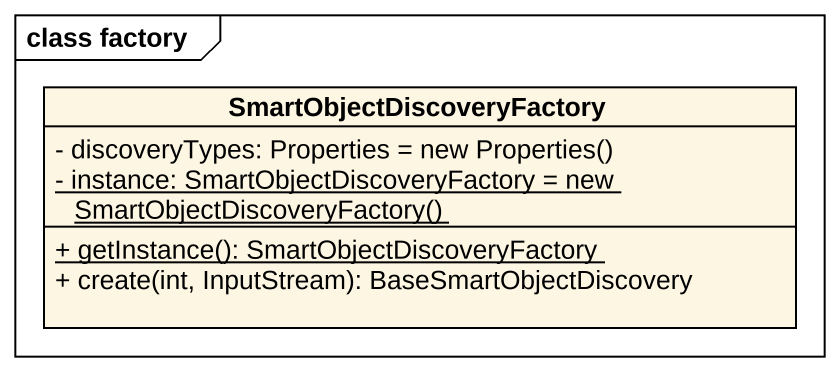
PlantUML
@startuml
mainframe class factory
hide circle
hide empty members
skinparam classAttributeIconSize 0
class SmartObjectDiscoveryFactory {
  {field} - discoveryTypes: Properties = new Properties()
  {static} {field} - instance: SmartObjectDiscoveryFactory = new SmartObjectDiscoveryFactory()
  {static} + getInstance(): SmartObjectDiscoveryFactory
  + create(int, InputStream): BaseSmartObjectDiscovery
}
@enduml
